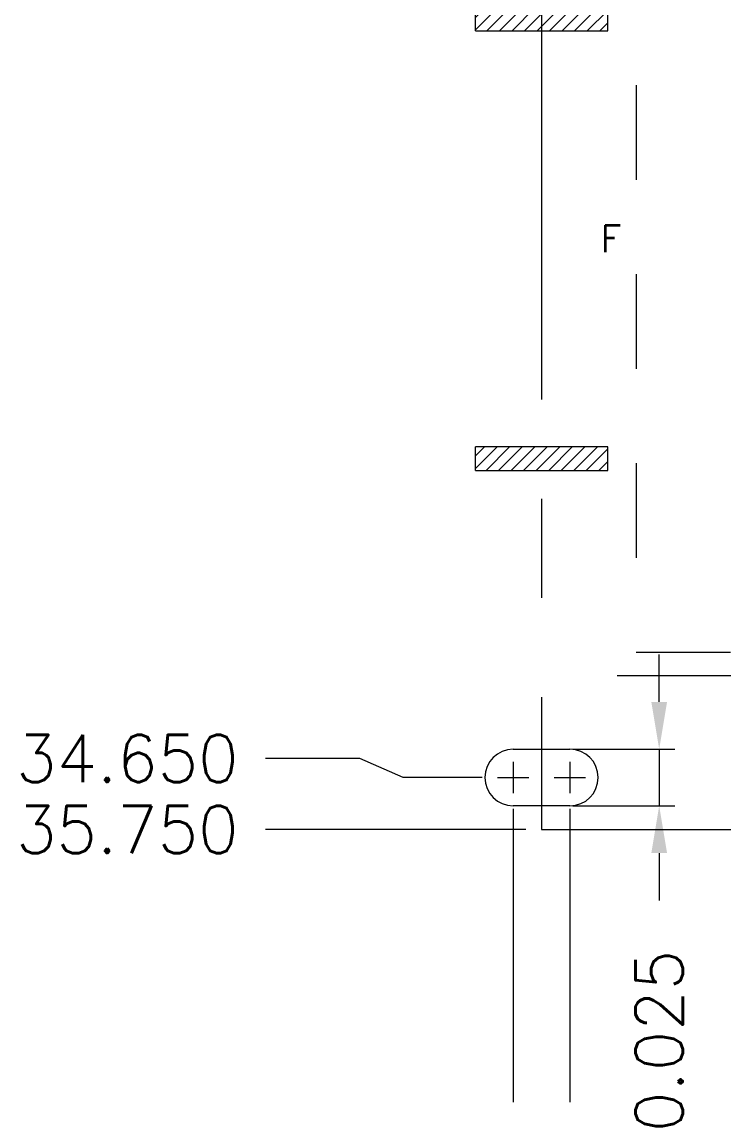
# Model space of a CAD drawing. Extents: x 0.5 to 10.25, y 0.33 to 6.92.
# Drawn here: x 0.772 to 1.515, y 2.613 to 3.779 of the extents above; entities that cross this region are included whole.
import ezdxf

# ---------------------------------------------------------------- set-up
doc = ezdxf.new("R2010")
doc.units = 0
doc.header["$LTSCALE"] = 0.006
doc.header["$MEASUREMENT"] = 0
doc.linetypes.add('CENTER', pattern=[2, 1.25, -0.25, 0.25, -0.25])
doc.linetypes.add('HIDDEN', pattern=[0.375, 0.25, -0.125])
doc.layers.add('1', color=7, linetype='CONTINUOUS')
doc.layers.add('1D', color=7, linetype='CONTINUOUS')
doc.styles.add('SIMPLEX', font='SIMPLEX')
doc.styles.get("Standard").update_dxf_attribs({"font": 'SIMPLEX'})

msp = doc.modelspace()

# ---------------------------------------------------------------- hatches: boundary and pattern name
at = {"layer": '1D', "lineweight": 13}
h = msp.add_hatch(dxfattribs=at)
h.set_pattern_fill('ANSI31', color=256, scale=0.075, style=0)
h.set_pattern_definition([(45, (12.572351, 6.208092), (-0.006629126, 0.006629126), [])])
h.paths.add_polyline_path([(3.041812, 3.107045), (3.031812, 3.107045), (3.031812, 3.087045), (3.041812, 3.087045)])
h.paths.add_polyline_path([(2.576812, 3.107045), (2.566812, 3.107045), (2.566812, 3.087045), (2.576812, 3.087045)])
h.paths.add_polyline_path([(2.111812, 3.107045), (2.101812, 3.107045), (2.101812, 3.087045), (2.111812, 3.087045)])
h.paths.add_polyline_path([(1.646812, 3.107045), (1.636812, 3.107045), (1.636812, 3.087045), (1.646812, 3.087045)])
h.paths.add_polyline_path([(3.506812, 3.107045), (3.496812, 3.107045), (3.496812, 3.087045), (3.506812, 3.087045)])
h.paths.add_polyline_path([(3.801807, 3.304545), (3.801807, 3.329545), (3.751812, 3.329545), (3.751812, 3.304545)])
h.paths.add_polyline_path([(3.801807, 4.234545), (3.801807, 4.259545), (3.751812, 4.259545), (3.751812, 4.234545)])
h.paths.add_polyline_path([(3.794307, 3.769545), (3.794307, 3.794545), (3.751812, 3.794545), (3.751812, 3.769545)])
h.paths.add_polyline_path([(3.794307, 5.629545), (3.794307, 5.654545), (3.751812, 5.654545), (3.751812, 5.629545)])
h.paths.add_polyline_path([(3.801807, 5.164545), (3.801807, 5.189545), (3.751812, 5.189545), (3.751812, 5.164545)])
h.paths.add_polyline_path([(3.794307, 4.699545), (3.794307, 4.724545), (3.751812, 4.724545), (3.751812, 4.699545)])
h.paths.add_polyline_path([(3.506812, 6.317045), (3.496812, 6.317045), (3.496812, 6.337045), (3.506812, 6.337045)])
h.paths.add_polyline_path([(3.801807, 6.094545), (3.801807, 6.119545), (3.751812, 6.119545), (3.751812, 6.094545)])
h.paths.add_polyline_path([(3.041812, 6.317045), (3.031812, 6.317045), (3.031812, 6.337045), (3.041812, 6.337045)])
h.paths.add_polyline_path([(2.576812, 6.317045), (2.566812, 6.317045), (2.566812, 6.337045), (2.576812, 6.337045)])
h.paths.add_polyline_path([(2.111812, 6.317045), (2.101812, 6.317045), (2.101812, 6.337045), (2.111812, 6.337045)])
h.paths.add_polyline_path([(1.646812, 6.317045), (1.636812, 6.317045), (1.636812, 6.337045), (1.646812, 6.337045)])
h.paths.add_polyline_path([(1.251812, 5.629545), (1.251812, 5.654545), (1.391812, 5.654545), (1.391812, 5.629545)])
h.paths.add_polyline_path([(1.251812, 6.094545), (1.251812, 6.119545), (1.391812, 6.119545), (1.391812, 6.094545)])
h.paths.add_polyline_path([(1.251812, 4.699545), (1.251812, 4.724545), (1.391812, 4.724545), (1.391812, 4.699545)])
h.paths.add_polyline_path([(1.251812, 5.164545), (1.251812, 5.189545), (1.391812, 5.189545), (1.391812, 5.164545)])
h.paths.add_polyline_path([(1.251812, 4.234545), (1.251812, 4.259545), (1.391812, 4.259545), (1.391812, 4.234545)])
h.paths.add_polyline_path([(1.251812, 3.769545), (1.251812, 3.794545), (1.391812, 3.794545), (1.391812, 3.769545)])
h.paths.add_polyline_path([(1.251812, 3.304545), (1.251812, 3.329545), (1.391812, 3.329545), (1.391812, 3.304545)])

# ---------------------------------------------------------------- linework, layer by layer
at = {"layer": '1', "lineweight": 13}
for p, q in [((1.291812, 3.009545), (1.351812, 3.009545)), ((1.351812, 2.949545), (1.291812, 2.949545)), ((1.321812, 2.924545), (3.751989, 2.924545))]:
    msp.add_line(p, q, dxfattribs=at)
for centre, start, end in [((1.291812, 2.979545), 90, 270), ((1.351812, 2.979545), 270, 90)]:
    msp.add_arc(centre, 0.03, start, end, dxfattribs=at)
at = {"layer": '1D', "linetype": 'CENTER', "lineweight": 13, "ltscale": 70}
msp.add_line((1.321812, 6.424545), (1.321812, 2.924545), dxfattribs=at)
at = {"layer": '1D', "linetype": 'HIDDEN', "lineweight": 13, "ltscale": 50}
for p, q in [((1.421812, 6.312045), (1.421812, 3.112045)), ((1.421812, 3.112045), (3.721812, 3.112045))]:
    msp.add_line(p, q, dxfattribs=at)
at = {"layer": '1D', "lineweight": 13}
for p, q in [((1.251812, 3.769545), (1.251812, 3.794545)), ((1.391812, 3.769545), (1.391812, 3.794545)), ((1.251812, 3.769545), (1.391812, 3.769545)), ((1.391812, 3.329545), (1.251812, 3.329545)), ((1.251812, 3.304545), (1.251812, 3.329545)), ((1.391812, 3.304545), (1.391812, 3.329545)), ((1.251812, 3.304545), (1.391812, 3.304545)), ((1.44633, 3.059545), (1.44633, 3.109545)), ((1.354858, 3.009545), (1.46283, 3.009545)), ((1.44633, 3.009545), (1.44633, 2.949545)), ((1.129637, 2.999625), (1.029637, 2.999625)), ((1.175324, 2.979545), (1.129637, 2.999625)), ((1.291812, 2.996033), (1.291812, 2.963057)), ((1.351812, 2.996033), (1.351812, 2.963057)), ((1.258824, 2.979545), (1.175324, 2.979545)), ((1.275324, 2.979545), (1.3083, 2.979545)), ((1.335324, 2.979545), (1.3683, 2.979545)), ((1.291812, 2.946557), (1.291812, 2.635865)), ((1.351812, 2.946557), (1.351812, 2.635865)), ((1.354858, 2.949545), (1.46283, 2.949545)), ((1.305312, 2.924545), (1.029637, 2.924545)), ((1.44633, 2.899545), (1.44633, 2.849545))]:
    msp.add_line(p, q, dxfattribs=at)
at = {"layer": '1D', "linetype": 'CENTER', "lineweight": 13, "ltscale": 50}
msp.add_line((3.801957, 3.087045), (1.321813, 3.087045), dxfattribs=at)
at = {"layer": '1D', "lineweight": 13}
for points in [[(1.437997, 3.059545), (1.454664, 3.059545), (1.44633, 3.009545)], [(1.437997, 2.899545), (1.454664, 2.899545), (1.44633, 2.949545)]]:
    msp.add_solid(points, dxfattribs=at)

# ---------------------------------------------------------------- texts
msp.add_text('F', height=0.028575, rotation=360, dxfattribs=at).set_placement((1.384378, 3.535463))
at = {"layer": '1D', "lineweight": 13, "style": 'SIMPLEX'}
for s, rotation, p in [('34.650', 360, (0.765518, 2.974625)), ('35.750', 360, (0.765518, 2.899545)), ('1.200%%P0.025', 90, (1.47133, 2.364372))]:
    msp.add_text(s, height=0.05, rotation=rotation, dxfattribs=at).set_placement(p)

doc.saveas('drawing.dxf')
